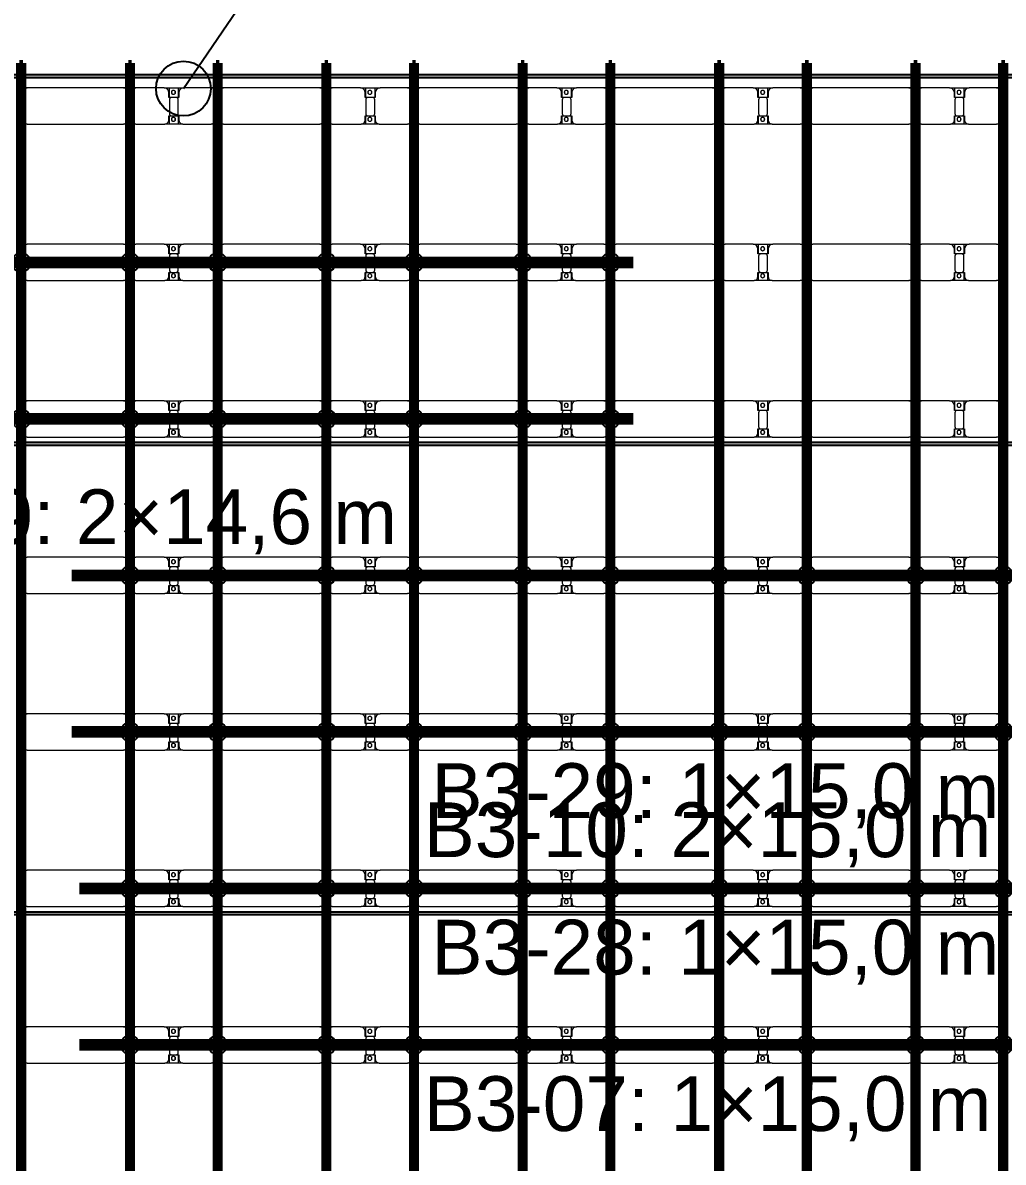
# Model space of a CAD drawing. Header units: millimetres. Extents: x 312848 to 517332, y -142134 to -35114.
# Drawn here: x 420552 to 433082, y -126827 to -112266 of the extents above; entities that cross this region are included whole.
import ezdxf

# ---------------------------------------------------------------- set-up
doc = ezdxf.new("R2010")
doc.units = ezdxf.units.MM
doc.layers.add('A-GENM', color=13, linetype='Continuous', lineweight=9)
doc.layers.add('S-BEAM', color=12, linetype='Continuous', lineweight=9)
for name, color, linetype in [('GC-BICH NEO', 6, 'Continuous'), ('GC-DAY NEO', 5, 'Continuous'), ('GC-GHI CHU', 2, 'Continuous'), ('GC-HOP 40x60 GIA CUONG', 1, 'Continuous')]:
    doc.layers.add(name, color=color, linetype=linetype)
doc.styles.add('GC_VN', font='arial.ttf')

# ---------------------------------------------------------------- blocks, each defined once
blk = doc.blocks.new('Dai phao do pin - DẢI PHAO ĐỠ PIN-V15-KHUNG KẾT CẤU BÈ PIN 3')
at = {"layer": 'A-GENM', "color": 7}
for p, q in [((19404, 242), (19460, 242)), ((19410, 192), (19410, -173)), ((20690, 242), (19460, 242)), ((20690, 242), (20754, 242)), ((20740, -173), (20740, 192)), ((20794, 242), (20850, 242)), ((20800, 192), (20800, -173)), ((21210, 242), (20850, 242)), ((21210, 242), (21392, 242)), ((21270, 118), (21270, 182)), ((21278, 242), (21460, 242)), ((21278, 118), (21278, 242)), ((21392, 242), (21392, 118)), ((21400, 182), (21400, 118)), ((21810, 242), (21460, 242)), ((21810, 242), (21874, 242)), ((21860, -173), (21860, 192)), ((21914, 242), (21970, 242)), ((21920, 192), (21920, -173)), ((23200, 242), (21970, 242)), ((23200, 242), (23264, 242)), ((23250, -173), (23250, 192)), ((23304, 242), (23360, 242)), ((23310, 192), (23310, -173)), ((23720, 242), (23360, 242)), ((23720, 242), (23902, 242)), ((23780, 118), (23780, 182)), ((23788, 242), (23970, 242)), ((23788, 118), (23788, 242)), ((23902, 242), (23902, 118)), ((23910, 182), (23910, 118)), ((24320, 242), (23970, 242)), ((24320, 242), (24384, 242)), ((24370, -173), (24370, 192)), ((24424, 242), (24480, 242)), ((24430, 192), (24430, -173)), ((25710, 242), (24480, 242)), ((25710, 242), (25774, 242)), ((25760, -173), (25760, 192)), ((25814, 242), (25870, 242)), ((25820, 192), (25820, -173)), ((26230, 242), (25870, 242)), ((26230, 242), (26412, 242)), ((26290, 118), (26290, 182)), ((26298, 242), (26480, 242)), ((26298, 118), (26298, 242)), ((26412, 242), (26412, 118)), ((26420, 182), (26420, 118)), ((26830, 242), (26480, 242)), ((26830, 242), (26894, 242)), ((26880, -173), (26880, 192)), ((26934, 242), (26990, 242)), ((26940, 192), (26940, -173)), ((28220, 242), (26990, 242)), ((28220, 242), (28284, 242)), ((28270, -173), (28270, 192)), ((28324, 242), (28380, 242)), ((28330, 192), (28330, -173)), ((28740, 242), (28380, 242)), ((28740, 242), (28922, 242)), ((28800, 118), (28800, 182)), ((28808, 242), (28990, 242)), ((28808, 118), (28808, 242)), ((28922, 242), (28922, 118)), ((28930, 182), (28930, 118)), ((29340, 242), (28990, 242)), ((29340, 242), (29404, 242)), ((29390, -173), (29390, 192)), ((29444, 242), (29500, 242)), ((29450, 192), (29450, -173)), ((30730, 242), (29500, 242)), ((30730, 242), (30794, 242)), ((30780, -173), (30780, 192)), ((30834, 242), (30890, 242)), ((30840, 192), (30840, -173)), ((31250, 242), (30890, 242)), ((31250, 242), (31432, 242)), ((31310, 118), (31310, 182)), ((31318, 242), (31500, 242)), ((31318, 118), (31318, 242)), ((31432, 242), (31432, 118)), ((31440, 182), (31440, 118)), ((31850, 242), (31500, 242)), ((31850, 242), (31914, 242)), ((31900, -173), (31900, 192)), ((21362, 118), (21270, 118)), ((21278, 88), (21278, -88)), ((21400, 118), (21308, 118)), ((21392, -88), (21392, 88)), ((23872, 118), (23780, 118)), ((23788, 88), (23788, -88)), ((23910, 118), (23818, 118)), ((23902, -88), (23902, 88)), ((26382, 118), (26290, 118)), ((26298, 88), (26298, -88)), ((26420, 118), (26328, 118)), ((26412, -88), (26412, 88)), ((28892, 118), (28800, 118)), ((28808, 88), (28808, -88)), ((28930, 118), (28838, 118)), ((28922, -88), (28922, 88)), ((31402, 118), (31310, 118)), ((31318, 88), (31318, -88)), ((31440, 118), (31348, 118)), ((31432, -88), (31432, 88)), ((21270, -173), (21270, -118)), ((21270, -118), (21362, -118)), ((21278, -223), (21278, -118)), ((21308, -118), (21400, -118)), ((21392, -118), (21392, -223)), ((21400, -118), (21400, -173)), ((23780, -173), (23780, -118)), ((23780, -118), (23872, -118)), ((23788, -223), (23788, -118)), ((23818, -118), (23910, -118)), ((23902, -118), (23902, -223)), ((23910, -118), (23910, -173)), ((26290, -173), (26290, -118)), ((26290, -118), (26382, -118)), ((26298, -223), (26298, -118)), ((26328, -118), (26420, -118)), ((26412, -118), (26412, -223)), ((26420, -118), (26420, -173)), ((28800, -173), (28800, -118)), ((28800, -118), (28892, -118)), ((28808, -223), (28808, -118)), ((28838, -118), (28930, -118)), ((28922, -118), (28922, -223)), ((28930, -118), (28930, -173)), ((31310, -173), (31310, -118)), ((31310, -118), (31402, -118)), ((31318, -223), (31318, -118)), ((31348, -118), (31440, -118)), ((31432, -118), (31432, -223)), ((31440, -118), (31440, -173)), ((19460, -223), (19404, -223)), ((19460, -223), (20690, -223)), ((20754, -223), (20690, -223)), ((20850, -223), (20794, -223)), ((20850, -223), (21220, -223)), ((21392, -223), (21220, -223)), ((21450, -223), (21278, -223)), ((21450, -223), (21810, -223)), ((21874, -223), (21810, -223)), ((21970, -223), (21914, -223)), ((21970, -223), (23200, -223)), ((23264, -223), (23200, -223)), ((23360, -223), (23304, -223)), ((23360, -223), (23730, -223)), ((23902, -223), (23730, -223)), ((23960, -223), (23788, -223)), ((23960, -223), (24320, -223)), ((24384, -223), (24320, -223)), ((24480, -223), (24424, -223)), ((24480, -223), (25710, -223)), ((25774, -223), (25710, -223)), ((25870, -223), (25814, -223)), ((25870, -223), (26240, -223)), ((26412, -223), (26240, -223)), ((26470, -223), (26298, -223)), ((26470, -223), (26830, -223)), ((26894, -223), (26830, -223)), ((26990, -223), (26934, -223)), ((26990, -223), (28220, -223)), ((28284, -223), (28220, -223)), ((28380, -223), (28324, -223)), ((28380, -223), (28750, -223)), ((28922, -223), (28750, -223)), ((28980, -223), (28808, -223)), ((28980, -223), (29340, -223)), ((29404, -223), (29340, -223)), ((29500, -223), (29444, -223)), ((29500, -223), (30730, -223)), ((30794, -223), (30730, -223)), ((30890, -223), (30834, -223)), ((30890, -223), (31260, -223)), ((31432, -223), (31260, -223)), ((31490, -223), (31318, -223)), ((31490, -223), (31850, -223)), ((31914, -223), (31850, -223))]:
    blk.add_line(p, q, dxfattribs=at)
for centre, radius, start, end in [((19460, 192), 50, 90, 180), ((19460, 192), 50, 105, 180), ((20690, 192), 50, 360, 90), ((20690, 192), 50, 15, 90), ((20850, 192), 50, 90, 180), ((20850, 192), 50, 135, 180), ((21210, 182), 60, 0, 90), ((21210, 182), 60, 0, 28.8526), ((21329, 183), 25, 360, 180), ((21329, 183), 25, 180, 0), ((21331, 183), 25, 0, 180), ((21331, 183), 25, 180, 0), ((21460, 182), 60, 90, 180), ((21460, 182), 60, 151.1474, 180), ((21810, 192), 50, 0, 90), ((21810, 192), 50, 0, 45), ((21970, 192), 50, 90, 180), ((21970, 192), 50, 111.92, 180), ((23200, 192), 50, 360, 90), ((23200, 192), 50, 15, 90), ((23360, 192), 50, 90, 180), ((23360, 192), 50, 135, 180), ((23720, 182), 60, 360, 90), ((23720, 182), 60, 360, 28.8526), ((23839, 183), 25, 360, 180), ((23839, 183), 25, 180, 0), ((23841, 183), 25, 360, 180), ((23841, 183), 25, 180, 360), ((23970, 182), 60, 90, 180), ((23970, 182), 60, 151.1474, 180), ((24320, 192), 50, 0, 90), ((24320, 192), 50, 0, 45), ((24480, 192), 50, 90, 180), ((24480, 192), 50, 105, 180), ((25710, 192), 50, 0, 90), ((25710, 192), 50, 15, 90), ((25870, 192), 50, 90, 180), ((25870, 192), 50, 135, 180), ((26230, 182), 60, 0, 90), ((26230, 182), 60, 0, 28.8526), ((26349, 183), 25, 360, 180), ((26349, 183), 25, 180, 0), ((26351, 183), 25, 0, 180), ((26351, 183), 25, 180, 0), ((26480, 182), 60, 90, 180), ((26480, 182), 60, 151.1474, 180), ((26830, 192), 50, 360, 90), ((26830, 192), 50, 360, 45), ((26990, 192), 50, 90, 180), ((26990, 192), 50, 105, 180), ((28220, 192), 50, 0, 90), ((28220, 192), 50, 15, 90), ((28380, 192), 50, 90, 180), ((28380, 192), 50, 135, 180), ((28740, 182), 60, 0, 90), ((28740, 182), 60, 0, 28.8526), ((28859, 183), 25, 360, 180), ((28859, 183), 25, 180, 0), ((28861, 183), 25, 360, 180), ((28861, 183), 25, 180, 0), ((28990, 182), 60, 90, 180), ((28990, 182), 60, 151.1474, 180), ((29340, 192), 50, 0, 90), ((29340, 192), 50, 0, 45), ((29500, 192), 50, 90, 180), ((29500, 192), 50, 105, 180), ((30730, 192), 50, 360, 90), ((30730, 192), 50, 15, 90), ((30890, 192), 50, 90, 180), ((30890, 192), 50, 135, 180), ((31250, 182), 60, 0, 90), ((31250, 182), 60, 0, 28.8526), ((31369, 183), 25, 360, 180), ((31369, 183), 25, 180, 0), ((31371, 183), 25, 360, 180), ((31371, 183), 25, 180, 0), ((31500, 182), 60, 90, 180), ((31500, 182), 60, 151.1474, 180), ((31850, 192), 50, 0, 90), ((31850, 192), 50, 0, 45), ((21308, 88), 30, 90, 180), ((21362, 88), 30, 0, 90), ((23818, 88), 30, 90, 180), ((23872, 88), 30, 0, 90), ((26328, 88), 30, 90, 180), ((26382, 88), 30, 0, 90), ((28838, 88), 30, 90, 180), ((28892, 88), 30, 0, 90), ((31348, 88), 30, 90, 180), ((31402, 88), 30, 0, 90), ((21308, -88), 30, 180, 270), ((21329, -162), 25, 360, 180), ((21331, -162), 25, 360, 180), ((21362, -88), 30, 270, 360), ((23818, -88), 30, 180, 270), ((23839, -162), 25, 360, 180), ((23841, -162), 25, 360, 180), ((23872, -88), 30, 270, 0), ((26328, -88), 30, 180, 270), ((26349, -162), 25, 360, 180), ((26351, -162), 25, 360, 180), ((26382, -88), 30, 270, 360), ((28838, -88), 30, 180, 270), ((28859, -162), 25, 360, 180), ((28861, -162), 25, 360, 180), ((28892, -88), 30, 270, 360), ((31348, -88), 30, 180, 270), ((31369, -162), 25, 360, 180), ((31371, -162), 25, 0, 180), ((31402, -88), 30, 270, 0), ((19460, -173), 50, 180, 270), ((19460, -173), 50, 180, 270), ((20690, -173), 50, 270, 0), ((20690, -173), 50, 285, 360), ((20850, -173), 50, 180, 270), ((20850, -173), 50, 180, 225), ((21220, -173), 50, 270, 0), ((21220, -173), 50, 315, 0), ((21329, -162), 25, 180, 0), ((21331, -162), 25, 180, 0), ((21450, -173), 50, 180, 270), ((21450, -173), 50, 180, 225), ((21810, -173), 50, 270, 0), ((21810, -173), 50, 315, 360), ((21970, -173), 50, 180, 270), ((21970, -173), 50, 180, 270), ((23200, -173), 50, 270, 0), ((23200, -173), 50, 285, 360), ((23360, -173), 50, 180, 270), ((23360, -173), 50, 180, 225), ((23730, -173), 50, 270, 0), ((23730, -173), 50, 315, 0), ((23839, -162), 25, 180, 0), ((23841, -162), 25, 180, 0), ((23960, -173), 50, 180, 270), ((23960, -173), 50, 180, 225), ((24320, -173), 50, 270, 0), ((24320, -173), 50, 315, 0), ((24480, -173), 50, 180, 270), ((24480, -173), 50, 180, 270), ((25710, -173), 50, 270, 360), ((25710, -173), 50, 285, 360), ((25870, -173), 50, 180, 270), ((25870, -173), 50, 180, 225), ((26240, -173), 50, 270, 360), ((26240, -173), 50, 315, 360), ((26349, -162), 25, 180, 0), ((26351, -162), 25, 180, 0), ((26470, -173), 50, 180, 270), ((26470, -173), 50, 180, 225), ((26830, -173), 50, 270, 360), ((26830, -173), 50, 315, 360), ((26990, -173), 50, 180, 270), ((26990, -173), 50, 180, 270), ((28220, -173), 50, 270, 360), ((28220, -173), 50, 285, 360), ((28380, -173), 50, 180, 270), ((28380, -173), 50, 180, 225), ((28750, -173), 50, 270, 0), ((28750, -173), 50, 315, 0), ((28859, -162), 25, 180, 0), ((28861, -162), 25, 180, 0), ((28980, -173), 50, 180, 270), ((28980, -173), 50, 180, 225), ((29340, -173), 50, 270, 0), ((29340, -173), 50, 315, 0), ((29500, -173), 50, 180, 270), ((29500, -173), 50, 180, 270), ((30730, -173), 50, 270, 0), ((30730, -173), 50, 285, 0), ((30890, -173), 50, 180, 270), ((30890, -173), 50, 180, 225), ((31260, -173), 50, 270, 0), ((31260, -173), 50, 315, 0), ((31369, -162), 25, 180, 0), ((31371, -162), 25, 180, 0), ((31490, -173), 50, 180, 270), ((31490, -173), 50, 180, 225), ((31850, -173), 50, 270, 360), ((31850, -173), 50, 315, 0)]:
    blk.add_arc(centre, radius, start, end, dxfattribs=at)
blk = doc.blocks.new('Dai phao do pin - DẢI PHAO ĐỠ PIN-67305-KHUNG KẾT CẤU BÈ PIN 3')
at = {"layer": 'A-GENM', "color": 7}
for p, q in [((19404, 242), (19460, 242)), ((19410, 192), (19410, -173)), ((20690, 242), (19460, 242)), ((20690, 242), (20754, 242)), ((20740, -173), (20740, 192)), ((20794, 242), (20850, 242)), ((20800, 192), (20800, -173)), ((21210, 242), (20850, 242)), ((21210, 242), (21392, 242)), ((21270, 118), (21270, 182)), ((21278, 242), (21460, 242)), ((21278, 118), (21278, 242)), ((21392, 242), (21392, 118)), ((21400, 182), (21400, 118)), ((21810, 242), (21460, 242)), ((21810, 242), (21874, 242)), ((21860, -173), (21860, 192)), ((21914, 242), (21970, 242)), ((21920, 192), (21920, -173)), ((23200, 242), (21970, 242)), ((23200, 242), (23264, 242)), ((23250, -173), (23250, 192)), ((23304, 242), (23360, 242)), ((23310, 192), (23310, -173)), ((23720, 242), (23360, 242)), ((23720, 242), (23902, 242)), ((23780, 118), (23780, 182)), ((23788, 242), (23970, 242)), ((23788, 118), (23788, 242)), ((23902, 242), (23902, 118)), ((23910, 182), (23910, 118)), ((24320, 242), (23970, 242)), ((24320, 242), (24384, 242)), ((24370, -173), (24370, 192)), ((24424, 242), (24480, 242)), ((24430, 192), (24430, -173)), ((25710, 242), (24480, 242)), ((25710, 242), (25774, 242)), ((25760, -173), (25760, 192)), ((25814, 242), (25870, 242)), ((25820, 192), (25820, -173)), ((26230, 242), (25870, 242)), ((26230, 242), (26412, 242)), ((26290, 118), (26290, 182)), ((26298, 242), (26480, 242)), ((26298, 118), (26298, 242)), ((26412, 242), (26412, 118)), ((26420, 182), (26420, 118)), ((26830, 242), (26480, 242)), ((26830, 242), (26894, 242)), ((26880, -173), (26880, 192)), ((26934, 242), (26990, 242)), ((26940, 192), (26940, -173)), ((28220, 242), (26990, 242)), ((28220, 242), (28284, 242)), ((28270, -173), (28270, 192)), ((28324, 242), (28380, 242)), ((28330, 192), (28330, -173)), ((28740, 242), (28380, 242)), ((28740, 242), (28922, 242)), ((28800, 118), (28800, 182)), ((28808, 242), (28990, 242)), ((28808, 118), (28808, 242)), ((28922, 242), (28922, 118)), ((28930, 182), (28930, 118)), ((29340, 242), (28990, 242)), ((29340, 242), (29404, 242)), ((29390, -173), (29390, 192)), ((29444, 242), (29500, 242)), ((29450, 192), (29450, -173)), ((30730, 242), (29500, 242)), ((30730, 242), (30794, 242)), ((30780, -173), (30780, 192)), ((30834, 242), (30890, 242)), ((30840, 192), (30840, -173)), ((31250, 242), (30890, 242)), ((31250, 242), (31432, 242)), ((31310, 118), (31310, 182)), ((31318, 242), (31500, 242)), ((31318, 118), (31318, 242)), ((31432, 242), (31432, 118)), ((31440, 182), (31440, 118)), ((31850, 242), (31500, 242)), ((31850, 242), (31914, 242)), ((31900, -173), (31900, 192)), ((21362, 118), (21270, 118)), ((21278, 88), (21278, -88)), ((21400, 118), (21308, 118)), ((21392, -88), (21392, 88)), ((23872, 118), (23780, 118)), ((23788, 88), (23788, -88)), ((23910, 118), (23818, 118)), ((23902, -88), (23902, 88)), ((26382, 118), (26290, 118)), ((26298, 88), (26298, -88)), ((26420, 118), (26328, 118)), ((26412, -88), (26412, 88)), ((28892, 118), (28800, 118)), ((28808, 88), (28808, -88)), ((28930, 118), (28838, 118)), ((28922, -88), (28922, 88)), ((31402, 118), (31310, 118)), ((31318, 88), (31318, -88)), ((31440, 118), (31348, 118)), ((31432, -88), (31432, 88)), ((21270, -173), (21270, -118)), ((21270, -118), (21362, -118)), ((21278, -223), (21278, -118)), ((21308, -118), (21400, -118)), ((21392, -118), (21392, -223)), ((21400, -118), (21400, -173)), ((23780, -173), (23780, -118)), ((23780, -118), (23872, -118)), ((23788, -223), (23788, -118)), ((23818, -118), (23910, -118)), ((23902, -118), (23902, -223)), ((23910, -118), (23910, -173)), ((26290, -173), (26290, -118)), ((26290, -118), (26382, -118)), ((26298, -223), (26298, -118)), ((26328, -118), (26420, -118)), ((26412, -118), (26412, -223)), ((26420, -118), (26420, -173)), ((28800, -173), (28800, -118)), ((28800, -118), (28892, -118)), ((28808, -223), (28808, -118)), ((28838, -118), (28930, -118)), ((28922, -118), (28922, -223)), ((28930, -118), (28930, -173)), ((31310, -173), (31310, -118)), ((31310, -118), (31402, -118)), ((31318, -223), (31318, -118)), ((31348, -118), (31440, -118)), ((31432, -118), (31432, -223)), ((31440, -118), (31440, -173)), ((19460, -223), (19404, -223)), ((19460, -223), (20690, -223)), ((20754, -223), (20690, -223)), ((20850, -223), (20794, -223)), ((20850, -223), (21220, -223)), ((21392, -223), (21220, -223)), ((21450, -223), (21278, -223)), ((21450, -223), (21810, -223)), ((21874, -223), (21810, -223)), ((21970, -223), (21914, -223)), ((21970, -223), (23200, -223)), ((23264, -223), (23200, -223)), ((23360, -223), (23304, -223)), ((23360, -223), (23730, -223)), ((23902, -223), (23730, -223)), ((23960, -223), (23788, -223)), ((23960, -223), (24320, -223)), ((24384, -223), (24320, -223)), ((24480, -223), (24424, -223)), ((24480, -223), (25710, -223)), ((25774, -223), (25710, -223)), ((25870, -223), (25814, -223)), ((25870, -223), (26240, -223)), ((26412, -223), (26240, -223)), ((26470, -223), (26298, -223)), ((26470, -223), (26830, -223)), ((26894, -223), (26830, -223)), ((26990, -223), (26934, -223)), ((26990, -223), (28220, -223)), ((28284, -223), (28220, -223)), ((28380, -223), (28324, -223)), ((28380, -223), (28750, -223)), ((28922, -223), (28750, -223)), ((28980, -223), (28808, -223)), ((28980, -223), (29340, -223)), ((29404, -223), (29340, -223)), ((29500, -223), (29444, -223)), ((29500, -223), (30730, -223)), ((30794, -223), (30730, -223)), ((30890, -223), (30834, -223)), ((30890, -223), (31260, -223)), ((31432, -223), (31260, -223)), ((31490, -223), (31318, -223)), ((31490, -223), (31850, -223)), ((31914, -223), (31850, -223))]:
    blk.add_line(p, q, dxfattribs=at)
for centre, radius, start, end in [((19460, 192), 50, 90, 180), ((19460, 192), 50, 105, 180), ((20690, 192), 50, 360, 90), ((20690, 192), 50, 15, 90), ((20850, 192), 50, 90, 180), ((20850, 192), 50, 135, 180), ((21210, 182), 60, 0, 90), ((21210, 182), 60, 0, 30), ((21329, 183), 25, 360, 180), ((21329, 183), 25, 180, 0), ((21331, 183), 25, 0, 180), ((21331, 183), 25, 180, 0), ((21460, 182), 60, 90, 180), ((21460, 182), 60, 150, 180), ((21810, 192), 50, 0, 90), ((21810, 192), 50, 0, 45), ((21970, 192), 50, 90, 180), ((21970, 192), 50, 111.92, 180), ((23200, 192), 50, 360, 90), ((23200, 192), 50, 15, 90), ((23360, 192), 50, 90, 180), ((23360, 192), 50, 135, 180), ((23720, 182), 60, 360, 90), ((23720, 182), 60, 360, 30), ((23839, 183), 25, 360, 180), ((23839, 183), 25, 180, 0), ((23841, 183), 25, 360, 180), ((23841, 183), 25, 180, 360), ((23970, 182), 60, 90, 180), ((23970, 182), 60, 150, 180), ((24320, 192), 50, 0, 90), ((24320, 192), 50, 0, 45), ((24480, 192), 50, 90, 180), ((24480, 192), 50, 105, 180), ((25710, 192), 50, 0, 90), ((25710, 192), 50, 15, 90), ((25870, 192), 50, 90, 180), ((25870, 192), 50, 135, 180), ((26230, 182), 60, 0, 90), ((26230, 182), 60, 0, 30), ((26349, 183), 25, 360, 180), ((26349, 183), 25, 180, 0), ((26351, 183), 25, 0, 180), ((26351, 183), 25, 180, 0), ((26480, 182), 60, 90, 180), ((26480, 182), 60, 150, 180), ((26830, 192), 50, 360, 90), ((26830, 192), 50, 360, 45), ((26990, 192), 50, 90, 180), ((26990, 192), 50, 105, 180), ((28220, 192), 50, 0, 90), ((28220, 192), 50, 15, 90), ((28380, 192), 50, 90, 180), ((28380, 192), 50, 135, 180), ((28740, 182), 60, 0, 90), ((28740, 182), 60, 0, 30), ((28859, 183), 25, 360, 180), ((28859, 183), 25, 180, 0), ((28861, 183), 25, 360, 180), ((28861, 183), 25, 180, 0), ((28990, 182), 60, 90, 180), ((28990, 182), 60, 150, 180), ((29340, 192), 50, 0, 90), ((29340, 192), 50, 0, 45), ((29500, 192), 50, 90, 180), ((29500, 192), 50, 105, 180), ((30730, 192), 50, 360, 90), ((30730, 192), 50, 15, 90), ((30890, 192), 50, 90, 180), ((30890, 192), 50, 135, 180), ((31250, 182), 60, 0, 90), ((31250, 182), 60, 0, 30), ((31369, 183), 25, 360, 180), ((31369, 183), 25, 180, 0), ((31371, 183), 25, 360, 180), ((31371, 183), 25, 180, 0), ((31500, 182), 60, 90, 180), ((31500, 182), 60, 150, 180), ((31850, 192), 50, 0, 90), ((31850, 192), 50, 0, 45), ((21308, 88), 30, 90, 180), ((21362, 88), 30, 0, 90), ((23818, 88), 30, 90, 180), ((23872, 88), 30, 0, 90), ((26328, 88), 30, 90, 180), ((26382, 88), 30, 0, 90), ((28838, 88), 30, 90, 180), ((28892, 88), 30, 0, 90), ((31348, 88), 30, 90, 180), ((31402, 88), 30, 0, 90), ((21308, -88), 30, 180, 270), ((21329, -162), 25, 360, 180), ((21331, -162), 25, 360, 180), ((21362, -88), 30, 270, 360), ((23818, -88), 30, 180, 270), ((23839, -162), 25, 360, 180), ((23841, -162), 25, 360, 180), ((23872, -88), 30, 270, 0), ((26328, -88), 30, 180, 270), ((26349, -162), 25, 360, 180), ((26351, -162), 25, 360, 180), ((26382, -88), 30, 270, 360), ((28838, -88), 30, 180, 270), ((28859, -162), 25, 360, 180), ((28861, -162), 25, 360, 180), ((28892, -88), 30, 270, 360), ((31348, -88), 30, 180, 270), ((31369, -162), 25, 360, 180), ((31371, -162), 25, 0, 180), ((31402, -88), 30, 270, 0), ((19460, -173), 50, 180, 270), ((19460, -173), 50, 180, 270), ((20690, -173), 50, 270, 0), ((20690, -173), 50, 285, 360), ((20850, -173), 50, 180, 270), ((20850, -173), 50, 180, 225), ((21220, -173), 50, 270, 0), ((21220, -173), 50, 315, 0), ((21329, -162), 25, 180, 0), ((21331, -162), 25, 180, 0), ((21450, -173), 50, 180, 270), ((21450, -173), 50, 180, 225), ((21810, -173), 50, 270, 0), ((21810, -173), 50, 315, 360), ((21970, -173), 50, 180, 270), ((21970, -173), 50, 180, 270), ((23200, -173), 50, 270, 0), ((23200, -173), 50, 285, 360), ((23360, -173), 50, 180, 270), ((23360, -173), 50, 180, 225), ((23730, -173), 50, 270, 0), ((23730, -173), 50, 315, 0), ((23839, -162), 25, 180, 0), ((23841, -162), 25, 180, 0), ((23960, -173), 50, 180, 270), ((23960, -173), 50, 180, 225), ((24320, -173), 50, 270, 0), ((24320, -173), 50, 315, 0), ((24480, -173), 50, 180, 270), ((24480, -173), 50, 180, 270), ((25710, -173), 50, 270, 360), ((25710, -173), 50, 285, 360), ((25870, -173), 50, 180, 270), ((25870, -173), 50, 180, 225), ((26240, -173), 50, 270, 360), ((26240, -173), 50, 315, 360), ((26349, -162), 25, 180, 0), ((26351, -162), 25, 180, 0), ((26470, -173), 50, 180, 270), ((26470, -173), 50, 180, 225), ((26830, -173), 50, 270, 360), ((26830, -173), 50, 315, 360), ((26990, -173), 50, 180, 270), ((26990, -173), 50, 180, 270), ((28220, -173), 50, 270, 360), ((28220, -173), 50, 285, 360), ((28380, -173), 50, 180, 270), ((28380, -173), 50, 180, 225), ((28750, -173), 50, 270, 0), ((28750, -173), 50, 315, 0), ((28859, -162), 25, 180, 0), ((28861, -162), 25, 180, 0), ((28980, -173), 50, 180, 270), ((28980, -173), 50, 180, 225), ((29340, -173), 50, 270, 0), ((29340, -173), 50, 315, 0), ((29500, -173), 50, 180, 270), ((29500, -173), 50, 180, 270), ((30730, -173), 50, 270, 0), ((30730, -173), 50, 285, 0), ((30890, -173), 50, 180, 270), ((30890, -173), 50, 180, 225), ((31260, -173), 50, 270, 0), ((31260, -173), 50, 315, 0), ((31369, -162), 25, 180, 0), ((31371, -162), 25, 180, 0), ((31490, -173), 50, 180, 270), ((31490, -173), 50, 180, 225), ((31850, -173), 50, 270, 360), ((31850, -173), 50, 315, 0)]:
    blk.add_arc(centre, radius, start, end, dxfattribs=at)
blk = doc.blocks.new('Dai phao do pin - DẢI PHAO ĐỠ PIN-V14-KHUNG KẾT CẤU BÈ PIN 3')
at = {"layer": 'A-GENM', "color": 7}
for p, q in [((19404, 242), (19460, 242)), ((19410, 192), (19410, -173)), ((20690, 242), (19460, 242)), ((20690, 242), (20754, 242)), ((20740, -173), (20740, 192)), ((20794, 242), (20850, 242)), ((20800, 192), (20800, -173)), ((21210, 242), (20850, 242)), ((21210, 242), (21392, 242)), ((21270, 118), (21270, 182)), ((21278, 242), (21460, 242)), ((21278, 118), (21278, 242)), ((21392, 242), (21392, 118)), ((21400, 182), (21400, 118)), ((21810, 242), (21460, 242)), ((21810, 242), (21874, 242)), ((21860, -173), (21860, 192)), ((21914, 242), (21970, 242)), ((21920, 192), (21920, -173)), ((23200, 242), (21970, 242)), ((23200, 242), (23264, 242)), ((23250, -173), (23250, 192)), ((23304, 242), (23360, 242)), ((23310, 192), (23310, -173)), ((23720, 242), (23360, 242)), ((23720, 242), (23902, 242)), ((23780, 118), (23780, 182)), ((23788, 242), (23970, 242)), ((23788, 118), (23788, 242)), ((23902, 242), (23902, 118)), ((23910, 182), (23910, 118)), ((24320, 242), (23970, 242)), ((24320, 242), (24384, 242)), ((24370, -173), (24370, 192)), ((24424, 242), (24480, 242)), ((24430, 192), (24430, -173)), ((25710, 242), (24480, 242)), ((25710, 242), (25774, 242)), ((25760, -173), (25760, 192)), ((25814, 242), (25870, 242)), ((25820, 192), (25820, -173)), ((26230, 242), (25870, 242)), ((26230, 242), (26412, 242)), ((26290, 118), (26290, 182)), ((26298, 242), (26480, 242)), ((26298, 118), (26298, 242)), ((26412, 242), (26412, 118)), ((26420, 182), (26420, 118)), ((26830, 242), (26480, 242)), ((26830, 242), (26894, 242)), ((26880, -173), (26880, 192)), ((26934, 242), (26990, 242)), ((26940, 192), (26940, -173)), ((28220, 242), (26990, 242)), ((28220, 242), (28284, 242)), ((28270, -173), (28270, 192)), ((28324, 242), (28380, 242)), ((28330, 192), (28330, -173)), ((28740, 242), (28380, 242)), ((28740, 242), (28922, 242)), ((28800, 118), (28800, 182)), ((28808, 242), (28990, 242)), ((28808, 118), (28808, 242)), ((28922, 242), (28922, 118)), ((28930, 182), (28930, 118)), ((29340, 242), (28990, 242)), ((29340, 242), (29404, 242)), ((29390, -173), (29390, 192)), ((29444, 242), (29500, 242)), ((29450, 192), (29450, -173)), ((30730, 242), (29500, 242)), ((30730, 242), (30794, 242)), ((30780, -173), (30780, 192)), ((30834, 242), (30890, 242)), ((30840, 192), (30840, -173)), ((31250, 242), (30890, 242)), ((31250, 242), (31432, 242)), ((31310, 118), (31310, 182)), ((31318, 242), (31500, 242)), ((31318, 118), (31318, 242)), ((31432, 242), (31432, 118)), ((31440, 182), (31440, 118)), ((31850, 242), (31500, 242)), ((31850, 242), (31914, 242)), ((31900, -173), (31900, 192)), ((21362, 118), (21270, 118)), ((21278, 88), (21278, -88)), ((21400, 118), (21308, 118)), ((21392, -88), (21392, 88)), ((23872, 118), (23780, 118)), ((23788, 88), (23788, -88)), ((23910, 118), (23818, 118)), ((23902, -88), (23902, 88)), ((26382, 118), (26290, 118)), ((26298, 88), (26298, -88)), ((26420, 118), (26328, 118)), ((26412, -88), (26412, 88)), ((28892, 118), (28800, 118)), ((28808, 88), (28808, -88)), ((28930, 118), (28838, 118)), ((28922, -88), (28922, 88)), ((31402, 118), (31310, 118)), ((31318, 88), (31318, -88)), ((31440, 118), (31348, 118)), ((31432, -88), (31432, 88)), ((21270, -173), (21270, -118)), ((21270, -118), (21362, -118)), ((21278, -223), (21278, -118)), ((21308, -118), (21400, -118)), ((21392, -118), (21392, -223)), ((21400, -118), (21400, -173)), ((23780, -173), (23780, -118)), ((23780, -118), (23872, -118)), ((23788, -223), (23788, -118)), ((23818, -118), (23910, -118)), ((23902, -118), (23902, -223)), ((23910, -118), (23910, -173)), ((26290, -173), (26290, -118)), ((26290, -118), (26382, -118)), ((26298, -223), (26298, -118)), ((26328, -118), (26420, -118)), ((26412, -118), (26412, -223)), ((26420, -118), (26420, -173)), ((28800, -173), (28800, -118)), ((28800, -118), (28892, -118)), ((28808, -223), (28808, -118)), ((28838, -118), (28930, -118)), ((28922, -118), (28922, -223)), ((28930, -118), (28930, -173)), ((31310, -173), (31310, -118)), ((31310, -118), (31402, -118)), ((31318, -223), (31318, -118)), ((31348, -118), (31440, -118)), ((31432, -118), (31432, -223)), ((31440, -118), (31440, -173)), ((19460, -223), (19404, -223)), ((19460, -223), (20690, -223)), ((20754, -223), (20690, -223)), ((20850, -223), (20794, -223)), ((20850, -223), (21220, -223)), ((21392, -223), (21220, -223)), ((21450, -223), (21278, -223)), ((21450, -223), (21810, -223)), ((21874, -223), (21810, -223)), ((21970, -223), (21914, -223)), ((21970, -223), (23200, -223)), ((23264, -223), (23200, -223)), ((23360, -223), (23304, -223)), ((23360, -223), (23730, -223)), ((23902, -223), (23730, -223)), ((23960, -223), (23788, -223)), ((23960, -223), (24320, -223)), ((24384, -223), (24320, -223)), ((24480, -223), (24424, -223)), ((24480, -223), (25710, -223)), ((25774, -223), (25710, -223)), ((25870, -223), (25814, -223)), ((25870, -223), (26240, -223)), ((26412, -223), (26240, -223)), ((26470, -223), (26298, -223)), ((26470, -223), (26830, -223)), ((26894, -223), (26830, -223)), ((26990, -223), (26934, -223)), ((26990, -223), (28220, -223)), ((28284, -223), (28220, -223)), ((28380, -223), (28324, -223)), ((28380, -223), (28750, -223)), ((28922, -223), (28750, -223)), ((28980, -223), (28808, -223)), ((28980, -223), (29340, -223)), ((29404, -223), (29340, -223)), ((29500, -223), (29444, -223)), ((29500, -223), (30730, -223)), ((30794, -223), (30730, -223)), ((30890, -223), (30834, -223)), ((30890, -223), (31260, -223)), ((31432, -223), (31260, -223)), ((31490, -223), (31318, -223)), ((31490, -223), (31850, -223)), ((31914, -223), (31850, -223))]:
    blk.add_line(p, q, dxfattribs=at)
for centre, radius, start, end in [((19460, 192), 50, 90, 180), ((19460, 192), 50, 105, 180), ((20690, 192), 50, 360, 90), ((20690, 192), 50, 15, 90), ((20850, 192), 50, 90, 180), ((20850, 192), 50, 135, 180), ((21210, 182), 60, 0, 90), ((21210, 182), 60, 0, 30), ((21329, 183), 25, 360, 180), ((21329, 183), 25, 180, 0), ((21331, 183), 25, 0, 180), ((21331, 183), 25, 180, 0), ((21460, 182), 60, 90, 180), ((21460, 182), 60, 150, 180), ((21810, 192), 50, 0, 90), ((21810, 192), 50, 0, 45), ((21970, 192), 50, 90, 180), ((21970, 192), 50, 111.92, 180), ((23200, 192), 50, 360, 90), ((23200, 192), 50, 15, 90), ((23360, 192), 50, 90, 180), ((23360, 192), 50, 135, 180), ((23720, 182), 60, 360, 90), ((23720, 182), 60, 360, 30), ((23839, 183), 25, 360, 180), ((23839, 183), 25, 180, 0), ((23841, 183), 25, 360, 180), ((23841, 183), 25, 180, 360), ((23970, 182), 60, 90, 180), ((23970, 182), 60, 150, 180), ((24320, 192), 50, 0, 90), ((24320, 192), 50, 0, 45), ((24480, 192), 50, 90, 180), ((24480, 192), 50, 105, 180), ((25710, 192), 50, 0, 90), ((25710, 192), 50, 15, 90), ((25870, 192), 50, 90, 180), ((25870, 192), 50, 135, 180), ((26230, 182), 60, 0, 90), ((26230, 182), 60, 0, 30), ((26349, 183), 25, 360, 180), ((26349, 183), 25, 180, 0), ((26351, 183), 25, 0, 180), ((26351, 183), 25, 180, 0), ((26480, 182), 60, 90, 180), ((26480, 182), 60, 150, 180), ((26830, 192), 50, 360, 90), ((26830, 192), 50, 360, 45), ((26990, 192), 50, 90, 180), ((26990, 192), 50, 105, 180), ((28220, 192), 50, 0, 90), ((28220, 192), 50, 15, 90), ((28380, 192), 50, 90, 180), ((28380, 192), 50, 135, 180), ((28740, 182), 60, 0, 90), ((28740, 182), 60, 0, 30), ((28859, 183), 25, 360, 180), ((28859, 183), 25, 180, 0), ((28861, 183), 25, 360, 180), ((28861, 183), 25, 180, 0), ((28990, 182), 60, 90, 180), ((28990, 182), 60, 150, 180), ((29340, 192), 50, 0, 90), ((29340, 192), 50, 0, 45), ((29500, 192), 50, 90, 180), ((29500, 192), 50, 105, 180), ((30730, 192), 50, 360, 90), ((30730, 192), 50, 15, 90), ((30890, 192), 50, 90, 180), ((30890, 192), 50, 135, 180), ((31250, 182), 60, 0, 90), ((31250, 182), 60, 0, 30), ((31369, 183), 25, 360, 180), ((31369, 183), 25, 180, 0), ((31371, 183), 25, 360, 180), ((31371, 183), 25, 180, 0), ((31500, 182), 60, 90, 180), ((31500, 182), 60, 150, 180), ((31850, 192), 50, 0, 90), ((31850, 192), 50, 0, 45), ((21308, 88), 30, 90, 180), ((21362, 88), 30, 0, 90), ((23818, 88), 30, 90, 180), ((23872, 88), 30, 0, 90), ((26328, 88), 30, 90, 180), ((26382, 88), 30, 0, 90), ((28838, 88), 30, 90, 180), ((28892, 88), 30, 0, 90), ((31348, 88), 30, 90, 180), ((31402, 88), 30, 0, 90), ((21308, -88), 30, 180, 270), ((21329, -162), 25, 360, 180), ((21331, -162), 25, 360, 180), ((21362, -88), 30, 270, 360), ((23818, -88), 30, 180, 270), ((23839, -162), 25, 360, 180), ((23841, -162), 25, 360, 180), ((23872, -88), 30, 270, 0), ((26328, -88), 30, 180, 270), ((26349, -162), 25, 360, 180), ((26351, -162), 25, 360, 180), ((26382, -88), 30, 270, 360), ((28838, -88), 30, 180, 270), ((28859, -162), 25, 360, 180), ((28861, -162), 25, 360, 180), ((28892, -88), 30, 270, 360), ((31348, -88), 30, 180, 270), ((31369, -162), 25, 360, 180), ((31371, -162), 25, 0, 180), ((31402, -88), 30, 270, 0), ((19460, -173), 50, 180, 270), ((19460, -173), 50, 180, 270), ((20690, -173), 50, 270, 0), ((20690, -173), 50, 285, 360), ((20850, -173), 50, 180, 270), ((20850, -173), 50, 180, 225), ((21220, -173), 50, 270, 0), ((21220, -173), 50, 315, 0), ((21329, -162), 25, 180, 0), ((21331, -162), 25, 180, 0), ((21450, -173), 50, 180, 270), ((21450, -173), 50, 180, 225), ((21810, -173), 50, 270, 0), ((21810, -173), 50, 315, 360), ((21970, -173), 50, 180, 270), ((21970, -173), 50, 180, 270), ((23200, -173), 50, 270, 0), ((23200, -173), 50, 285, 360), ((23360, -173), 50, 180, 270), ((23360, -173), 50, 180, 225), ((23730, -173), 50, 270, 0), ((23730, -173), 50, 315, 0), ((23839, -162), 25, 180, 0), ((23841, -162), 25, 180, 0), ((23960, -173), 50, 180, 270), ((23960, -173), 50, 180, 225), ((24320, -173), 50, 270, 0), ((24320, -173), 50, 315, 0), ((24480, -173), 50, 180, 270), ((24480, -173), 50, 180, 270), ((25710, -173), 50, 270, 360), ((25710, -173), 50, 285, 360), ((25870, -173), 50, 180, 270), ((25870, -173), 50, 180, 225), ((26240, -173), 50, 270, 360), ((26240, -173), 50, 315, 360), ((26349, -162), 25, 180, 0), ((26351, -162), 25, 180, 0), ((26470, -173), 50, 180, 270), ((26470, -173), 50, 180, 225), ((26830, -173), 50, 270, 360), ((26830, -173), 50, 315, 360), ((26990, -173), 50, 180, 270), ((26990, -173), 50, 180, 270), ((28220, -173), 50, 270, 360), ((28220, -173), 50, 285, 360), ((28380, -173), 50, 180, 270), ((28380, -173), 50, 180, 225), ((28750, -173), 50, 270, 0), ((28750, -173), 50, 315, 0), ((28859, -162), 25, 180, 0), ((28861, -162), 25, 180, 0), ((28980, -173), 50, 180, 270), ((28980, -173), 50, 180, 225), ((29340, -173), 50, 270, 0), ((29340, -173), 50, 315, 0), ((29500, -173), 50, 180, 270), ((29500, -173), 50, 180, 270), ((30730, -173), 50, 270, 0), ((30730, -173), 50, 285, 0), ((30890, -173), 50, 180, 270), ((30890, -173), 50, 180, 225), ((31260, -173), 50, 270, 0), ((31260, -173), 50, 315, 0), ((31369, -162), 25, 180, 0), ((31371, -162), 25, 180, 0), ((31490, -173), 50, 180, 270), ((31490, -173), 50, 180, 225), ((31850, -173), 50, 270, 360), ((31850, -173), 50, 315, 0)]:
    blk.add_arc(centre, radius, start, end, dxfattribs=at)
blk = doc.blocks.new('Dai phao do pin - DẢI PHAO ĐỠ PIN-V16-KHUNG KẾT CẤU BÈ PIN 3')
at = {"layer": 'A-GENM', "color": 7}
for p, q in [((19404, 242), (19460, 242)), ((19410, 192), (19410, -173)), ((20690, 242), (19460, 242)), ((20690, 242), (20754, 242)), ((20740, -173), (20740, 192)), ((20794, 242), (20850, 242)), ((20800, 192), (20800, -173)), ((21210, 242), (20850, 242)), ((21210, 242), (21392, 242)), ((21270, 118), (21270, 182)), ((21278, 242), (21460, 242)), ((21278, 118), (21278, 242)), ((21392, 242), (21392, 118)), ((21400, 182), (21400, 118)), ((21810, 242), (21460, 242)), ((21810, 242), (21874, 242)), ((21860, -173), (21860, 192)), ((21914, 242), (21970, 242)), ((21920, 192), (21920, -173)), ((23200, 242), (21970, 242)), ((23200, 242), (23264, 242)), ((23250, -173), (23250, 192)), ((23304, 242), (23360, 242)), ((23310, 192), (23310, -173)), ((23720, 242), (23360, 242)), ((23720, 242), (23902, 242)), ((23780, 118), (23780, 182)), ((23788, 242), (23970, 242)), ((23788, 118), (23788, 242)), ((23902, 242), (23902, 118)), ((23910, 182), (23910, 118)), ((24320, 242), (23970, 242)), ((24320, 242), (24384, 242)), ((24370, -173), (24370, 192)), ((24424, 242), (24480, 242)), ((24430, 192), (24430, -173)), ((25710, 242), (24480, 242)), ((25710, 242), (25774, 242)), ((25760, -173), (25760, 192)), ((25814, 242), (25870, 242)), ((25820, 192), (25820, -173)), ((26230, 242), (25870, 242)), ((26230, 242), (26412, 242)), ((26290, 118), (26290, 182)), ((26298, 242), (26480, 242)), ((26298, 118), (26298, 242)), ((26412, 242), (26412, 118)), ((26420, 182), (26420, 118)), ((26830, 242), (26480, 242)), ((26830, 242), (26894, 242)), ((26880, -173), (26880, 192)), ((26934, 242), (26990, 242)), ((26940, 192), (26940, -173)), ((28220, 242), (26990, 242)), ((28220, 242), (28284, 242)), ((28270, -173), (28270, 192)), ((28324, 242), (28380, 242)), ((28330, 192), (28330, -173)), ((28740, 242), (28380, 242)), ((28740, 242), (28922, 242)), ((28800, 118), (28800, 182)), ((28808, 242), (28990, 242)), ((28808, 118), (28808, 242)), ((28922, 242), (28922, 118)), ((28930, 182), (28930, 118)), ((29340, 242), (28990, 242)), ((29340, 242), (29404, 242)), ((29390, -173), (29390, 192)), ((29444, 242), (29500, 242)), ((29450, 192), (29450, -173)), ((30730, 242), (29500, 242)), ((30730, 242), (30794, 242)), ((30780, -173), (30780, 192)), ((30834, 242), (30890, 242)), ((30840, 192), (30840, -173)), ((31250, 242), (30890, 242)), ((31250, 242), (31432, 242)), ((31310, 118), (31310, 182)), ((31318, 242), (31500, 242)), ((31318, 118), (31318, 242)), ((31432, 242), (31432, 118)), ((31440, 182), (31440, 118)), ((31850, 242), (31500, 242)), ((31850, 242), (31914, 242)), ((31900, -173), (31900, 192)), ((21362, 118), (21270, 118)), ((21278, 88), (21278, -88)), ((21400, 118), (21308, 118)), ((21392, -88), (21392, 88)), ((23872, 118), (23780, 118)), ((23788, 88), (23788, -88)), ((23910, 118), (23818, 118)), ((23902, -88), (23902, 88)), ((26382, 118), (26290, 118)), ((26298, 88), (26298, -88)), ((26420, 118), (26328, 118)), ((26412, -88), (26412, 88)), ((28892, 118), (28800, 118)), ((28808, 88), (28808, -88)), ((28930, 118), (28838, 118)), ((28922, -88), (28922, 88)), ((31402, 118), (31310, 118)), ((31318, 88), (31318, -88)), ((31440, 118), (31348, 118)), ((31432, -88), (31432, 88)), ((21270, -173), (21270, -118)), ((21270, -118), (21362, -118)), ((21278, -223), (21278, -118)), ((21308, -118), (21400, -118)), ((21392, -118), (21392, -223)), ((21400, -118), (21400, -173)), ((23780, -173), (23780, -118)), ((23780, -118), (23872, -118)), ((23788, -223), (23788, -118)), ((23818, -118), (23910, -118)), ((23902, -118), (23902, -223)), ((23910, -118), (23910, -173)), ((26290, -173), (26290, -118)), ((26290, -118), (26382, -118)), ((26298, -223), (26298, -118)), ((26328, -118), (26420, -118)), ((26412, -118), (26412, -223)), ((26420, -118), (26420, -173)), ((28800, -173), (28800, -118)), ((28800, -118), (28892, -118)), ((28808, -223), (28808, -118)), ((28838, -118), (28930, -118)), ((28922, -118), (28922, -223)), ((28930, -118), (28930, -173)), ((31310, -173), (31310, -118)), ((31310, -118), (31402, -118)), ((31318, -223), (31318, -118)), ((31348, -118), (31440, -118)), ((31432, -118), (31432, -223)), ((31440, -118), (31440, -173)), ((19460, -223), (19404, -223)), ((19460, -223), (20690, -223)), ((20754, -223), (20690, -223)), ((20850, -223), (20794, -223)), ((20850, -223), (21220, -223)), ((21392, -223), (21220, -223)), ((21450, -223), (21278, -223)), ((21450, -223), (21810, -223)), ((21874, -223), (21810, -223)), ((21970, -223), (21914, -223)), ((21970, -223), (23200, -223)), ((23264, -223), (23200, -223)), ((23360, -223), (23304, -223)), ((23360, -223), (23730, -223)), ((23902, -223), (23730, -223)), ((23960, -223), (23788, -223)), ((23960, -223), (24320, -223)), ((24384, -223), (24320, -223)), ((24480, -223), (24424, -223)), ((24480, -223), (25710, -223)), ((25774, -223), (25710, -223)), ((25870, -223), (25814, -223)), ((25870, -223), (26240, -223)), ((26412, -223), (26240, -223)), ((26470, -223), (26298, -223)), ((26470, -223), (26830, -223)), ((26894, -223), (26830, -223)), ((26990, -223), (26934, -223)), ((26990, -223), (28220, -223)), ((28284, -223), (28220, -223)), ((28380, -223), (28324, -223)), ((28380, -223), (28750, -223)), ((28922, -223), (28750, -223)), ((28980, -223), (28808, -223)), ((28980, -223), (29340, -223)), ((29404, -223), (29340, -223)), ((29500, -223), (29444, -223)), ((29500, -223), (30730, -223)), ((30794, -223), (30730, -223)), ((30890, -223), (30834, -223)), ((30890, -223), (31260, -223)), ((31432, -223), (31260, -223)), ((31490, -223), (31318, -223)), ((31490, -223), (31850, -223)), ((31914, -223), (31850, -223))]:
    blk.add_line(p, q, dxfattribs=at)
for centre, radius, start, end in [((19460, 192), 50, 90, 180), ((19460, 192), 50, 105, 180), ((20690, 192), 50, 360, 90), ((20690, 192), 50, 15, 90), ((20850, 192), 50, 90, 180), ((20850, 192), 50, 135, 180), ((21210, 182), 60, 0, 90), ((21210, 182), 60, 0, 30), ((21329, 183), 25, 360, 180), ((21329, 183), 25, 180, 0), ((21331, 183), 25, 0, 180), ((21331, 183), 25, 180, 0), ((21460, 182), 60, 90, 180), ((21460, 182), 60, 150, 180), ((21810, 192), 50, 0, 90), ((21810, 192), 50, 0, 45), ((21970, 192), 50, 90, 180), ((21970, 192), 50, 111.92, 180), ((23200, 192), 50, 360, 90), ((23200, 192), 50, 15, 90), ((23360, 192), 50, 90, 180), ((23360, 192), 50, 135, 180), ((23720, 182), 60, 360, 90), ((23720, 182), 60, 360, 30), ((23839, 183), 25, 360, 180), ((23839, 183), 25, 180, 0), ((23841, 183), 25, 360, 180), ((23841, 183), 25, 180, 360), ((23970, 182), 60, 90, 180), ((23970, 182), 60, 150, 180), ((24320, 192), 50, 0, 90), ((24320, 192), 50, 0, 45), ((24480, 192), 50, 90, 180), ((24480, 192), 50, 105, 180), ((25710, 192), 50, 0, 90), ((25710, 192), 50, 15, 90), ((25870, 192), 50, 90, 180), ((25870, 192), 50, 135, 180), ((26230, 182), 60, 0, 90), ((26230, 182), 60, 0, 30), ((26349, 183), 25, 360, 180), ((26349, 183), 25, 180, 0), ((26351, 183), 25, 0, 180), ((26351, 183), 25, 180, 0), ((26480, 182), 60, 90, 180), ((26480, 182), 60, 150, 180), ((26830, 192), 50, 360, 90), ((26830, 192), 50, 360, 45), ((26990, 192), 50, 90, 180), ((26990, 192), 50, 105, 180), ((28220, 192), 50, 0, 90), ((28220, 192), 50, 15, 90), ((28380, 192), 50, 90, 180), ((28380, 192), 50, 135, 180), ((28740, 182), 60, 0, 90), ((28740, 182), 60, 0, 30), ((28859, 183), 25, 360, 180), ((28859, 183), 25, 180, 0), ((28861, 183), 25, 360, 180), ((28861, 183), 25, 180, 0), ((28990, 182), 60, 90, 180), ((28990, 182), 60, 150, 180), ((29340, 192), 50, 0, 90), ((29340, 192), 50, 0, 45), ((29500, 192), 50, 90, 180), ((29500, 192), 50, 105, 180), ((30730, 192), 50, 360, 90), ((30730, 192), 50, 15, 90), ((30890, 192), 50, 90, 180), ((30890, 192), 50, 135, 180), ((31250, 182), 60, 0, 90), ((31250, 182), 60, 0, 30), ((31369, 183), 25, 360, 180), ((31369, 183), 25, 180, 0), ((31371, 183), 25, 360, 180), ((31371, 183), 25, 180, 0), ((31500, 182), 60, 90, 180), ((31500, 182), 60, 150, 180), ((31850, 192), 50, 0, 90), ((31850, 192), 50, 0, 45), ((21308, 88), 30, 90, 180), ((21362, 88), 30, 0, 90), ((23818, 88), 30, 90, 180), ((23872, 88), 30, 0, 90), ((26328, 88), 30, 90, 180), ((26382, 88), 30, 0, 90), ((28838, 88), 30, 90, 180), ((28892, 88), 30, 0, 90), ((31348, 88), 30, 90, 180), ((31402, 88), 30, 0, 90), ((21308, -88), 30, 180, 270), ((21329, -162), 25, 360, 180), ((21331, -162), 25, 360, 180), ((21362, -88), 30, 270, 360), ((23818, -88), 30, 180, 270), ((23839, -162), 25, 360, 180), ((23841, -162), 25, 360, 180), ((23872, -88), 30, 270, 0), ((26328, -88), 30, 180, 270), ((26349, -162), 25, 360, 180), ((26351, -162), 25, 360, 180), ((26382, -88), 30, 270, 360), ((28838, -88), 30, 180, 270), ((28859, -162), 25, 360, 180), ((28861, -162), 25, 360, 180), ((28892, -88), 30, 270, 360), ((31348, -88), 30, 180, 270), ((31369, -162), 25, 360, 180), ((31371, -162), 25, 0, 180), ((31402, -88), 30, 270, 0), ((19460, -173), 50, 180, 270), ((19460, -173), 50, 180, 270), ((20690, -173), 50, 270, 0), ((20690, -173), 50, 285, 360), ((20850, -173), 50, 180, 270), ((20850, -173), 50, 180, 225), ((21220, -173), 50, 270, 0), ((21220, -173), 50, 315, 0), ((21329, -162), 25, 180, 0), ((21331, -162), 25, 180, 0), ((21450, -173), 50, 180, 270), ((21450, -173), 50, 180, 225), ((21810, -173), 50, 270, 0), ((21810, -173), 50, 315, 360), ((21970, -173), 50, 180, 270), ((21970, -173), 50, 180, 270), ((23200, -173), 50, 270, 0), ((23200, -173), 50, 285, 360), ((23360, -173), 50, 180, 270), ((23360, -173), 50, 180, 225), ((23730, -173), 50, 270, 0), ((23730, -173), 50, 315, 0), ((23839, -162), 25, 180, 0), ((23841, -162), 25, 180, 0), ((23960, -173), 50, 180, 270), ((23960, -173), 50, 180, 225), ((24320, -173), 50, 270, 0), ((24320, -173), 50, 315, 0), ((24480, -173), 50, 180, 270), ((24480, -173), 50, 180, 270), ((25710, -173), 50, 270, 360), ((25710, -173), 50, 285, 360), ((25870, -173), 50, 180, 270), ((25870, -173), 50, 180, 225), ((26240, -173), 50, 270, 360), ((26240, -173), 50, 315, 360), ((26349, -162), 25, 180, 0), ((26351, -162), 25, 180, 0), ((26470, -173), 50, 180, 270), ((26470, -173), 50, 180, 225), ((26830, -173), 50, 270, 360), ((26830, -173), 50, 315, 360), ((26990, -173), 50, 180, 270), ((26990, -173), 50, 180, 270), ((28220, -173), 50, 270, 360), ((28220, -173), 50, 285, 360), ((28380, -173), 50, 180, 270), ((28380, -173), 50, 180, 225), ((28750, -173), 50, 270, 0), ((28750, -173), 50, 315, 0), ((28859, -162), 25, 180, 0), ((28861, -162), 25, 180, 0), ((28980, -173), 50, 180, 270), ((28980, -173), 50, 180, 225), ((29340, -173), 50, 270, 0), ((29340, -173), 50, 315, 0), ((29500, -173), 50, 180, 270), ((29500, -173), 50, 180, 270), ((30730, -173), 50, 270, 0), ((30730, -173), 50, 285, 0), ((30890, -173), 50, 180, 270), ((30890, -173), 50, 180, 225), ((31260, -173), 50, 270, 0), ((31260, -173), 50, 315, 0), ((31369, -162), 25, 180, 0), ((31371, -162), 25, 180, 0), ((31490, -173), 50, 180, 270), ((31490, -173), 50, 180, 225), ((31850, -173), 50, 270, 360), ((31850, -173), 50, 315, 0)]:
    blk.add_arc(centre, radius, start, end, dxfattribs=at)
blk = doc.blocks.new('Dầm C52 - Dầm C52-V17-KHUNG KẾT CẤU BÈ PIN 3')
at = {"layer": 'S-BEAM', "lineweight": 140}
blk.add_hatch(color=1, dxfattribs=at).paths.add_polyline_path([(-10599, -20), (10599, -20), (10599, 20), (-10599, 20)])
at = {"layer": 'S-BEAM', "color": 1, "lineweight": 140}
for p, q in [((-10599, 20), (10599, 20)), ((10599, 20), (10599, -20)), ((10599, -20), (-10599, -20))]:
    blk.add_line(p, q, dxfattribs=at)
blk = doc.blocks.new('Dầm C52 - Hộp 40x60-V18-KHUNG KẾT CẤU BÈ PIN 3')
at = {"layer": 'S-BEAM', "lineweight": 25}
blk.add_hatch(color=4, dxfattribs=at).paths.add_polyline_path([(55975, -20), (55975, 20), (-55975, 20), (-55975, -20), (55936, -20)])
at = {"layer": 'S-BEAM', "color": 4, "lineweight": 25}
for p, q in [((-55975, 20), (55975, 20)), ((55975, -20), (-55975, -20))]:
    blk.add_line(p, q, dxfattribs=at)
blk = doc.blocks.new('Dầm C52 - Hộp 40x60-65303-KHUNG KẾT CẤU BÈ PIN 3')
at = {"layer": 'S-BEAM', "lineweight": 25}
blk.add_hatch(color=4, dxfattribs=at).paths.add_polyline_path([(55411, -20), (55411, 20), (-55411, 20), (-55411, -20), (55371, -20)])
at = {"layer": 'S-BEAM', "color": 4, "lineweight": 25}
for p, q in [((-55411, 20), (55411, 20)), ((55411, -20), (-55411, -20))]:
    blk.add_line(p, q, dxfattribs=at)
blk = doc.blocks.new('be pin 3_rvt-1-KHUNG KẾT CẤU BÈ PIN 3')
at = {"layer": 'A-GENM', "color": 4, "lineweight": 25}
for name, p in [('Dai phao do pin - DẢI PHAO ĐỠ PIN-67305-KHUNG KẾT CẤU BÈ PIN 3', (401148, -113337)), ('Dai phao do pin - DẢI PHAO ĐỠ PIN-V16-KHUNG KẾT CẤU BÈ PIN 3', (401148, -115337)), ('Dai phao do pin - DẢI PHAO ĐỠ PIN-V14-KHUNG KẾT CẤU BÈ PIN 3', (401148, -117337)), ('Dai phao do pin - DẢI PHAO ĐỠ PIN-67305-KHUNG KẾT CẤU BÈ PIN 3', (401148, -119337)), ('Dai phao do pin - DẢI PHAO ĐỠ PIN-V14-KHUNG KẾT CẤU BÈ PIN 3', (401148, -121337)), ('Dai phao do pin - DẢI PHAO ĐỠ PIN-67305-KHUNG KẾT CẤU BÈ PIN 3', (401148, -123337)), ('Dai phao do pin - DẢI PHAO ĐỠ PIN-V15-KHUNG KẾT CẤU BÈ PIN 3', (401148, -125337))]:
    blk.add_blockref(name, p, dxfattribs=at)
at = {"layer": 'S-BEAM', "color": 4, "lineweight": 25, "rotation": 90.00000000000091}
for p in [(420532, -123381), (421922, -123381), (423042, -123381), (424432, -123381), (425552, -123381), (426942, -123381), (428062, -123381), (429452, -123381), (430572, -123381), (431962, -123381), (433082, -123381)]:
    blk.add_blockref('Dầm C52 - Dầm C52-V17-KHUNG KẾT CẤU BÈ PIN 3', p, dxfattribs=at)
at = {"layer": 'S-BEAM', "color": 4, "lineweight": 25}
for name, p in [('Dầm C52 - Hộp 40x60-65303-KHUNG KẾT CẤU BÈ PIN 3', (381072, -112947)), ('Dầm C52 - Hộp 40x60-V18-KHUNG KẾT CẤU BÈ PIN 3', (380508, -117647)), ('Dầm C52 - Hộp 40x60-V18-KHUNG KẾT CẤU BÈ PIN 3', (380508, -123647))]:
    blk.add_blockref(name, p, dxfattribs=at)

msp = doc.modelspace()

# ---------------------------------------------------------------- linework, layer by layer
at = {"layer": 'GC-BICH NEO'}
msp.add_circle((422605.3, -113106.2), 350, dxfattribs=at)
at = {"layer": 'GC-DAY NEO'}
msp.add_line((422605.3, -113106.2), (427111.4, -106495.9), dxfattribs=at)
at = {"layer": 'GC-HOP 40x60 GIA CUONG', "const_width": 150}
for points in [[(413802.8, -115328.3), (428355.3, -115328.3)], [(413802.8, -117328.3), (428355.3, -117328.3)], [(421176.4, -119328.3), (436176.4, -119328.3)], [(421176.4, -121328.3), (436176.4, -121328.3)], [(421276.4, -123328.3), (436276.4, -123328.3)], [(421276.4, -125328.3), (436276.4, -125328.3)]]:
    msp.add_lwpolyline(points, dxfattribs=at)
at = {"layer": 'GC-HOP 40x60 GIA CUONG'}
for centre in [(420532.5, -115328.3), (421922.5, -115328.3), (423042.5, -115328.3), (424432.5, -115328.3), (425552.5, -115328.3), (426942.5, -115328.3), (428062.5, -115328.3), (420532.5, -117328.3), (421922.5, -117328.3), (423042.5, -117328.3), (424432.5, -117328.3), (425552.5, -117328.3), (426942.5, -117328.3), (428062.5, -117328.3), (421922.5, -119328.3), (423042.5, -119328.3), (424432.5, -119328.3), (425552.5, -119328.3), (426942.5, -119328.3), (428062.5, -119328.3), (429452.5, -119328.3), (430572.5, -119328.3), (431962.5, -119328.3), (433082.5, -119328.3), (421922.5, -121328.3), (423042.5, -121328.3), (424432.5, -121328.3), (425552.5, -121328.3), (426942.5, -121328.3), (428062.5, -121328.3), (429452.5, -121328.3), (430572.5, -121328.3), (431962.5, -121328.3), (433082.5, -121328.3), (421922.5, -123328.3), (423042.5, -123328.3), (424432.5, -123328.3), (425552.5, -123328.3), (426942.5, -123328.3), (428062.5, -123328.3), (429452.5, -123328.3), (430572.5, -123328.3), (431962.5, -123328.3), (433082.5, -123328.3), (421922.5, -125328.3), (423042.5, -125328.3), (424432.5, -125328.3), (425552.5, -125328.3), (426942.5, -125328.3), (428062.5, -125328.3), (429452.5, -125328.3), (430572.5, -125328.3), (431962.5, -125328.3), (433082.5, -125328.3)]:
    msp.add_circle(centre, 120, dxfattribs=at)

# ---------------------------------------------------------------- block references
at = {"lineweight": 5}
msp.add_blockref('be pin 3_rvt-1-KHUNG KẾT CẤU BÈ PIN 3', (0, 0), dxfattribs=at)

# ---------------------------------------------------------------- texts
at = {"layer": 'GC-GHI CHU', "style": 'GC_VN'}
for s, p in [('B3-09: 2×14,6 m', (418079.1, -118928.3)), ('B3-29: 1×15,0 m', (425776.4, -122428.3)), ('B3-10: 2×15,0 m', (425676.4, -122928.3)), ('B3-28: 1×15,0 m', (425776.4, -124428.3)), ('B3-07: 1×15,0 m', (425676.4, -126428.3))]:
    msp.add_text(s, height=700, dxfattribs=at).set_placement(p)

doc.saveas('drawing.dxf')
